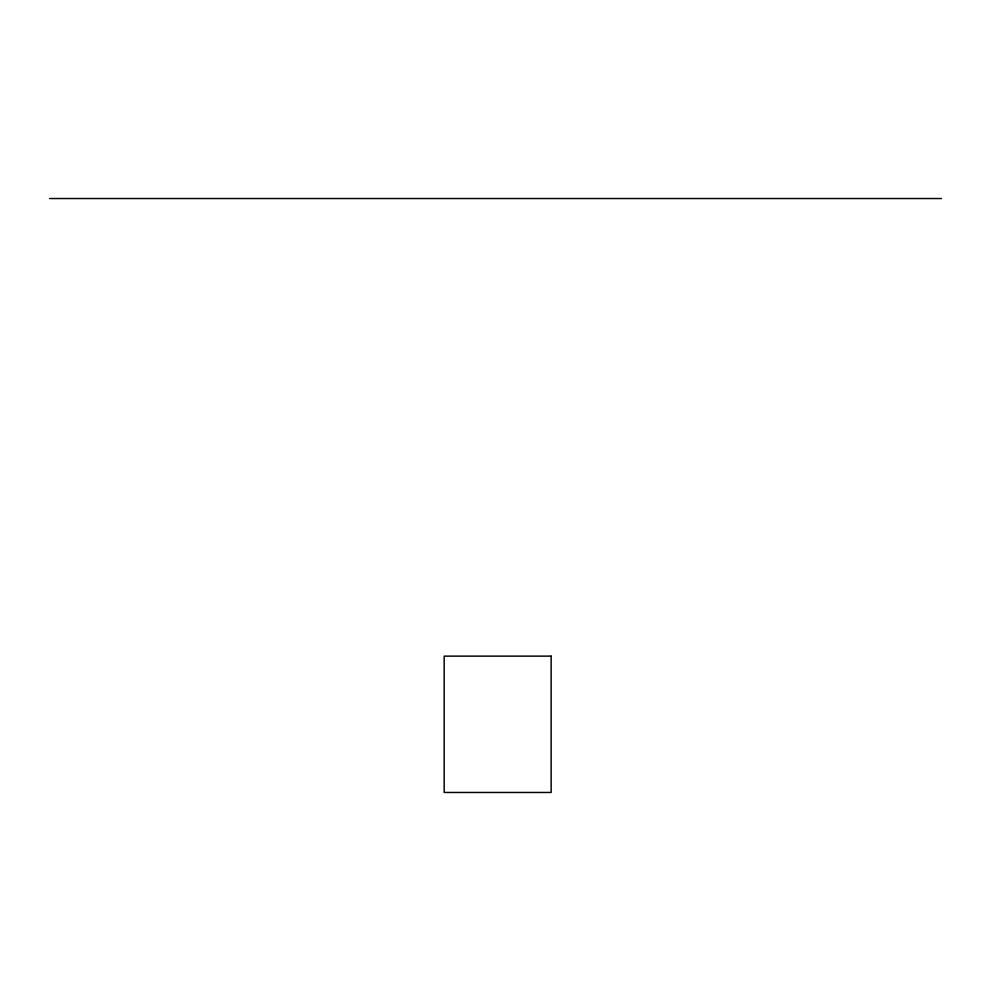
<?xml version="1.0" encoding="UTF-8"?>
<svg xmlns="http://www.w3.org/2000/svg" width="991" height="991" viewBox="0 0 991 991"><rect width="100%" height="100%" fill="white"/><g stroke="black" fill="none" stroke-linecap="round" stroke-linejoin="round"><path stroke-width="1.49" d="M49.55 198.534L941.45 198.534M551.145 656.129L444.179 656.129L444.179 792.466L551.145 792.466L551.145 656.129"/></g></svg>
